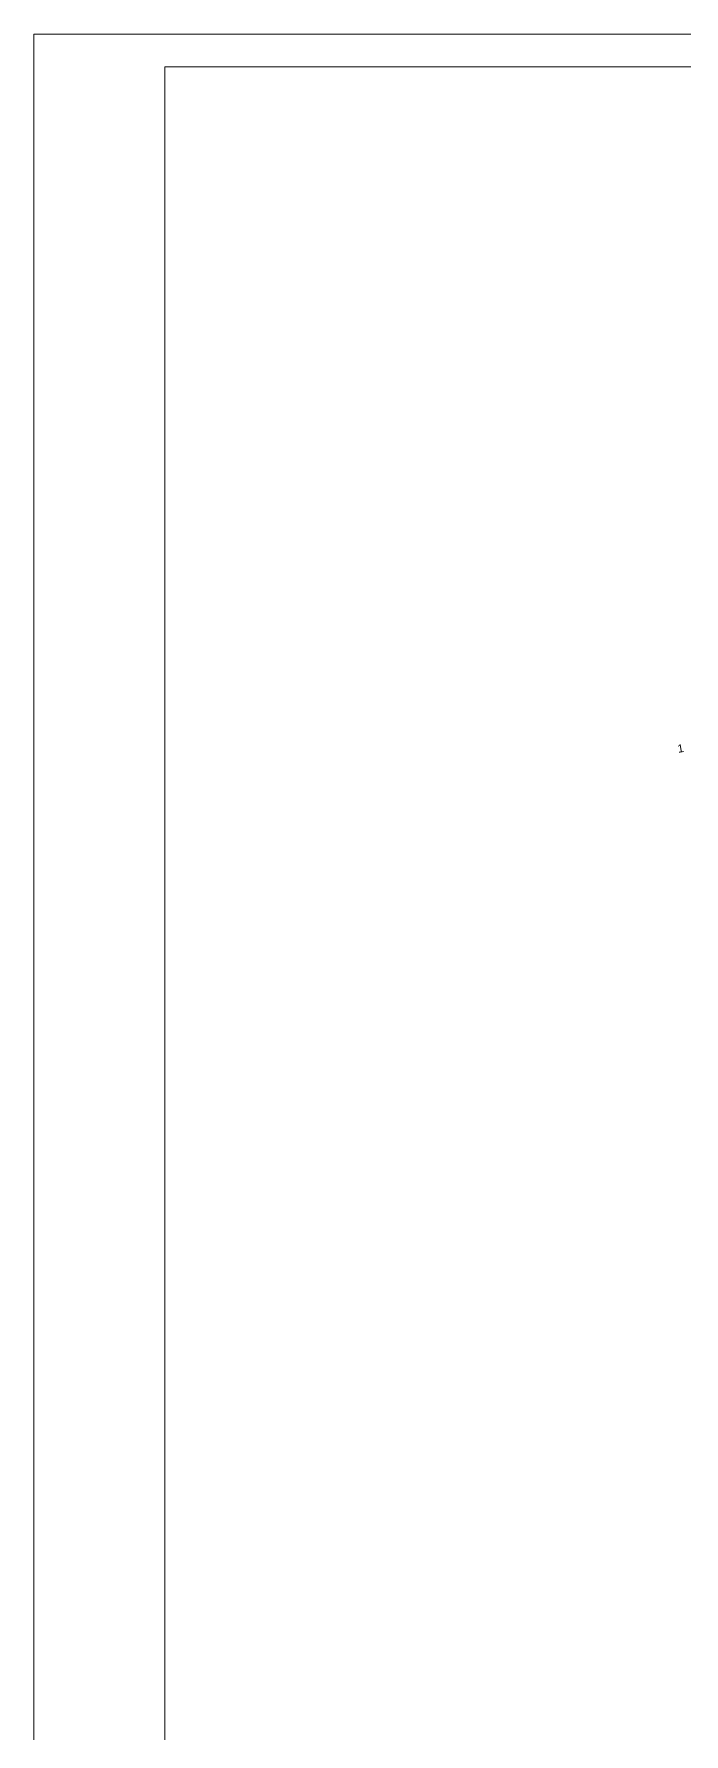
# Model space of a CAD drawing. Header units: millimetres. Extents: x 3404150 to 5321756, y 189673 to 670966.
# Drawn here: x 3990453 to 4104248, y 373491 to 670966 of the extents above; entities that cross this region are included whole.
import ezdxf

# ---------------------------------------------------------------- set-up
doc = ezdxf.new("R2010")
doc.units = ezdxf.units.MM
doc.header["$MEASUREMENT"] = 0
doc.layers.add('2D Drafting - General_Pen_No__1', color=7, linetype='Continuous', lineweight=13)
doc.layers.add('Drawing & Figure_Pen_No__20', color=1, linetype='Continuous', lineweight=0)
doc.styles.add('GENERATED_STYLE_1', font='arial.ttf')

msp = doc.modelspace()

# ---------------------------------------------------------------- linework, layer by layer
at = {"layer": '2D Drafting - General_Pen_No__1', "color": 7, "linetype": 'Continuous', "lineweight": 13}
for p, q in [((4671139, 670966), (3990453, 670966)), ((3990453, 670966), (3990453, 189673)), ((4665410, 665237), (4013372, 665237)), ((4013372, 665237), (4013372, 195403))]:
    msp.add_line(p, q, dxfattribs=at)

# ---------------------------------------------------------------- texts
at = {"layer": 'Drawing & Figure_Pen_No__20', "color": 1, "linetype": 'Continuous', "lineweight": 0, "insert": (4103225, 545178), "char_height": 1400, "attachment_point": 7, "rotation": 9.42503, "style": 'GENERATED_STYLE_1'}
msp.add_mtext('\\A1;{\\pql;\\fArial|b0|i0|c0|p0;\\W1.000000;1}', dxfattribs=at)

doc.saveas('drawing.dxf')
